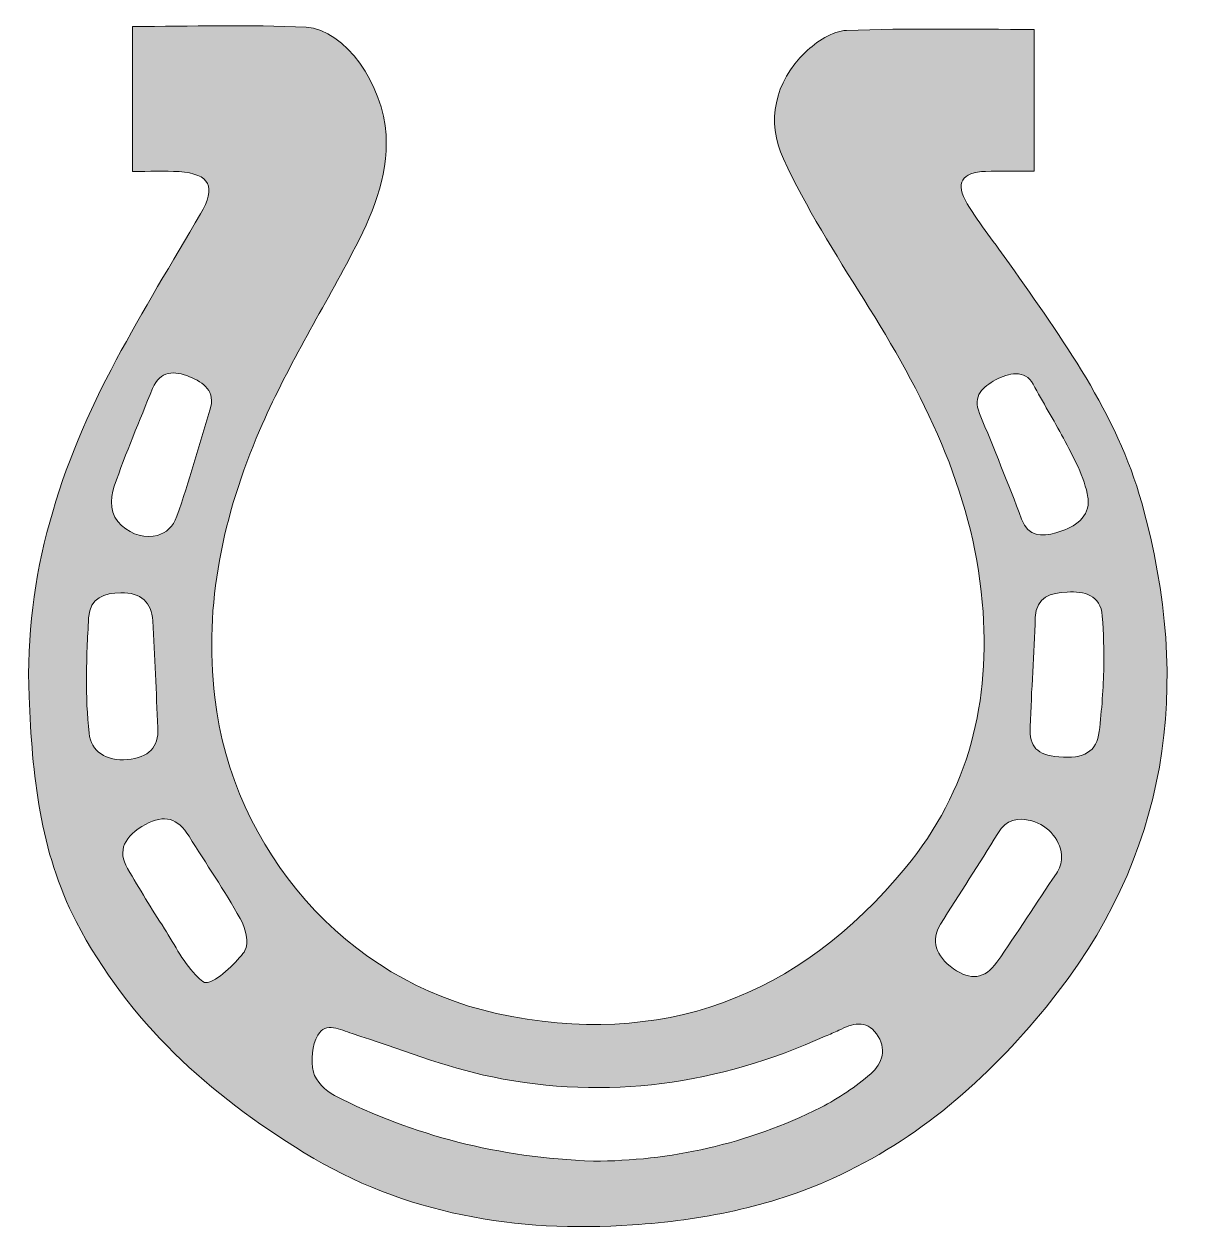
# Model space of a CAD drawing. Header units: inches. Extents: x 101 to 717, y -721 to -84.
import ezdxf

# ---------------------------------------------------------------- set-up
doc = ezdxf.new("R2010")
doc.units = ezdxf.units.IN
doc.header["$MEASUREMENT"] = 0
doc.layers.add('Layer 1', color=7, linetype='Continuous')

# ---------------------------------------------------------------- blocks, each defined once
blk = doc.blocks.new('block 2')
at = {"layer": 'Layer 1', "true_color": 0xffffff}
h = blk.add_hatch(color=7, dxfattribs=at)
h.dxf.hatch_style = 2
edge = h.paths.add_edge_path()
edge.add_spline(control_points=[(158.12, -161.92), (158.12, -136.52), (158.12, -111.52), (158.12, -85.55), (189.02, -85.55), (219.4, -84.33), (249.61, -85.97), (270.29, -87.09), (290.28, -116.5), (291.7, -142.67), (292.94, -165.54), (284.07, -185.39), (273.91, -204.85), (257.63, -236.01), (238.91, -266.09), (225.12, -298.29), (206.05, -342.84), (195.62, -389.48), (201.48, -438.98), (211.02, -519.59), (270.38, -588.18), (349.84, -605.41), (436.97, -624.31), (508.7, -597.22), (565.27, -528.86), (599.03, -488.06), (610.39, -440.95), (605.82, -388.81), (600.61, -329.35), (574.39, -278.54), (543.38, -229.25), (528.26, -205.22), (513.06, -180.97), (501.1, -155.33), (491.87, -135.54), (496.39, -114.87), (512.64, -99.13), (518.38, -93.57), (526.9, -87.91), (534.35, -87.62), (566.84, -86.37), (599.41, -87.08), (633.21, -87.08), (633.21, -98.67), (633.21, -111.14), (633.21, -123.61), (633.21, -135.78), (633.21, -147.94), (633.21, -161.84), (623.56, -161.84), (615.56, -161.67), (607.57, -161.88), (595.05, -162.23), (591.31, -168.11), (597.86, -178.9), (604.57, -189.93), (612.73, -200.08), (620.19, -210.66), (647.98, -250.06), (676.65, -289.39), (689.79, -336.44), (716.73, -432.9), (704.44, -522.69), (639.39, -602.13), (608.25, -640.16), (572.24, -671.94), (526.93, -692.4), (493.34, -707.57), (457.81, -714.43), (421.48, -716.89), (360.3, -721.04), (301.64, -711.39), (248.6, -678.84), (198.67, -648.2), (155.92, -610.06), (128.45, -557.01), (109.17, -519.79), (105.31, -479.56), (103.65, -438.56), (101.06, -374.65), (119.89, -316.49), (149.58, -261.2), (163.58, -235.13), (178.94, -209.79), (193.96, -184.28), (202.29, -170.15), (199.05, -163.11), (182.68, -162.01), (174.97, -161.5), (167.19, -161.92), (158.12, -161.92)], knot_values=[0, 0, 0, 0, 1, 1, 1, 2, 2, 2, 3, 3, 3, 4, 4, 4, 5, 5, 5, 6, 6, 6, 7, 7, 7, 8, 8, 8, 9, 9, 9, 10, 10, 10, 11, 11, 11, 12, 12, 12, 13, 13, 13, 14, 14, 14, 15, 15, 15, 16, 16, 16, 17, 17, 17, 18, 18, 18, 19, 19, 19, 20, 20, 20, 21, 21, 21, 22, 22, 22, 23, 23, 23, 24, 24, 24, 25, 25, 25, 26, 26, 26, 27, 27, 27, 28, 28, 28, 29, 29, 29, 30, 30, 30, 30], degree=3, periodic=1)
edge = h.paths.add_edge_path()
edge.add_spline(control_points=[(400.93, -683.26), (440.8, -683.26), (482.04, -674.47), (520.69, -655.01), (530.12, -650.27), (539.11, -644.12), (547.09, -637.21), (553.25, -631.89), (555.64, -623.78), (550.08, -616.22), (544.51, -608.65), (537.3, -610.7), (530.24, -614.35), (527.94, -615.54), (525.48, -616.38), (523.12, -617.45), (466.87, -642.84), (408.22, -651.32), (347.7, -638.94), (322.57, -633.8), (298.41, -623.87), (273.84, -616.04), (267.55, -614.04), (259.97, -609.72), (255.79, -616.87), (252.7, -622.15), (252.03, -630.24), (253.46, -636.33), (254.59, -641.14), (259.78, -646.35), (264.51, -648.73), (306.32, -669.8), (350.69, -681.45), (400.93, -683.26)], knot_values=[0, 0, 0, 0, 1, 1, 1, 2, 2, 2, 3, 3, 3, 4, 4, 4, 5, 5, 5, 6, 6, 6, 7, 7, 7, 8, 8, 8, 9, 9, 9, 10, 10, 10, 11, 11, 11, 11], degree=3, periodic=1)
edge = h.paths.add_edge_path()
edge.add_spline(control_points=[(199.35, -588.71), (205.42, -586.23), (215.31, -575.84), (217.39, -572.38), (219.7, -568.53), (217.61, -560.32), (214.92, -555.53), (206.59, -540.7), (196.96, -526.61), (187.95, -512.16), (181.92, -502.48), (174.88, -500.47), (165.04, -505.89), (153.75, -512.11), (150.04, -519.63), (155.54, -529.14), (161.74, -539.86), (168.26, -550.39), (174.93, -560.81), (180.54, -569.57), (185.26, -579.41), (192.72, -586.58), (193.75, -587.56), (194.81, -588.57), (196.13, -589.08), (196.96, -589.4), (198.07, -589.23), (199.35, -588.71)], knot_values=[0, 0, 0, 0, 1, 1, 1, 2, 2, 2, 3, 3, 3, 4, 4, 4, 5, 5, 5, 6, 6, 6, 7, 7, 7, 8, 8, 8, 9, 9, 9, 9], degree=3, periodic=1)
edge = h.paths.add_edge_path()
edge.add_spline(control_points=[(647.52, -523.58), (647.75, -514.99), (640.82, -506.41), (631.84, -504.05), (624.52, -502.13), (618.45, -503.04), (613.93, -510.62), (604.27, -526.79), (593.76, -542.45), (583.82, -558.46), (578.48, -567.07), (580.99, -575.04), (590.67, -581.95), (599.47, -588.24), (607.17, -587.46), (613.51, -578.44), (624.27, -563.11), (634.22, -547.23), (644.82, -531.8), (646.61, -529.2), (647.45, -526.39), (647.52, -523.58)], knot_values=[0, 0, 0, 0, 1, 1, 1, 2, 2, 2, 3, 3, 3, 4, 4, 4, 5, 5, 5, 6, 6, 6, 7, 7, 7, 7], degree=3, periodic=1)
edge = h.paths.add_edge_path()
edge.add_spline(control_points=[(669.81, -422.78), (669.97, -414), (669.73, -405.17), (669.03, -396.15), (668.15, -384.91), (659.51, -383.04), (650.53, -383.47), (642.11, -383.86), (634.2, -385.78), (633.74, -396.89), (632.95, -416.06), (631.77, -435.22), (631.02, -454.4), (630.59, -465.25), (634.55, -469.16), (646.12, -470.27), (659.35, -471.54), (666.19, -467.56), (667.41, -456.98), (668.75, -445.44), (669.61, -434.15), (669.81, -422.78)], knot_values=[0, 0, 0, 0, 1, 1, 1, 2, 2, 2, 3, 3, 3, 4, 4, 4, 5, 5, 5, 6, 6, 6, 7, 7, 7, 7], degree=3, periodic=1)
edge = h.paths.add_edge_path()
edge.add_spline(control_points=[(133.88, -428.64), (133.84, -438.36), (134.21, -448.08), (135.25, -457.89), (136.26, -467.39), (144.3, -472.75), (155.44, -471.73), (166.69, -470.69), (172.01, -465.22), (171.53, -455.02), (170.64, -436.21), (169.72, -417.39), (168.76, -398.58), (168.27, -389.02), (162.74, -383.66), (151.95, -383.84), (143.49, -383.98), (135.65, -386.2), (135.02, -397.15), (134.41, -407.73), (133.91, -418.19), (133.88, -428.64)], knot_values=[0, 0, 0, 0, 1, 1, 1, 2, 2, 2, 3, 3, 3, 4, 4, 4, 5, 5, 5, 6, 6, 6, 7, 7, 7, 7], degree=3, periodic=1)
edge = h.paths.add_edge_path()
edge.add_spline(control_points=[(661.65, -336.08), (661.65, -335.29), (661.59, -334.46), (661.45, -333.6), (659.82, -323.16), (653.48, -311.73), (648.57, -302.47), (643.5, -292.92), (637.59, -283.31), (632.61, -274.04), (628.3, -265.99), (619.56, -268.07), (612.84, -271.73), (606.25, -275.32), (600.48, -280.05), (604.38, -289.46), (612.01, -307.89), (619.46, -326.4), (626.54, -345.05), (630.13, -354.5), (637.11, -354.38), (644.63, -352.29), (652.94, -349.96), (661.63, -345.21), (661.65, -336.08)], knot_values=[0, 0, 0, 0, 1, 1, 1, 2, 2, 2, 3, 3, 3, 4, 4, 4, 5, 5, 5, 6, 6, 6, 7, 7, 7, 8, 8, 8, 8], degree=3, periodic=1)
edge = h.paths.add_edge_path()
edge.add_spline(control_points=[(171.34, -353.63), (175.77, -352.35), (179.53, -349.09), (181.51, -343.56), (188.07, -325.18), (193.13, -306.27), (198.94, -287.61), (202.08, -277.5), (195.6, -273.13), (188.18, -270.05), (180.42, -266.82), (172.61, -266.67), (168.73, -276.2), (161.77, -293.26), (154.63, -310.28), (148.52, -327.65), (145.95, -334.93), (146.27, -343.09), (152.37, -348.49), (157.95, -353.43), (165.26, -355.4), (171.34, -353.63)], knot_values=[0, 0, 0, 0, 1, 1, 1, 2, 2, 2, 3, 3, 3, 4, 4, 4, 5, 5, 5, 6, 6, 6, 7, 7, 7, 7], degree=3, periodic=1)
at = {"layer": 'Layer 1', "lineweight": 0}
for points, knots in [([(158.12, -161.92), (158.12, -136.52), (158.12, -111.52), (158.12, -85.55), (189.02, -85.55), (219.4, -84.33), (249.61, -85.97), (270.29, -87.09), (290.28, -116.5), (291.7, -142.67), (292.94, -165.54), (284.07, -185.39), (273.91, -204.85), (257.63, -236.01), (238.91, -266.09), (225.12, -298.29), (206.05, -342.84), (195.62, -389.48), (201.48, -438.98), (211.02, -519.59), (270.38, -588.18), (349.84, -605.41), (436.97, -624.31), (508.7, -597.22), (565.27, -528.86), (599.03, -488.06), (610.39, -440.95), (605.82, -388.81), (600.61, -329.35), (574.39, -278.54), (543.38, -229.25), (528.26, -205.22), (513.06, -180.97), (501.1, -155.33), (491.87, -135.54), (496.39, -114.87), (512.64, -99.13), (518.38, -93.57), (526.9, -87.91), (534.35, -87.62), (566.84, -86.37), (599.41, -87.08), (633.21, -87.08), (633.21, -98.67), (633.21, -111.14), (633.21, -123.61), (633.21, -135.78), (633.21, -147.94), (633.21, -161.84), (623.56, -161.84), (615.56, -161.67), (607.57, -161.88), (595.05, -162.23), (591.31, -168.11), (597.86, -178.9), (604.57, -189.93), (612.73, -200.08), (620.19, -210.66), (647.98, -250.06), (676.65, -289.39), (689.79, -336.44), (716.73, -432.9), (704.44, -522.69), (639.39, -602.13), (608.25, -640.16), (572.24, -671.94), (526.93, -692.4), (493.34, -707.57), (457.81, -714.43), (421.48, -716.89), (360.3, -721.04), (301.64, -711.39), (248.6, -678.84), (198.67, -648.2), (155.92, -610.06), (128.45, -557.01), (109.17, -519.79), (105.31, -479.56), (103.65, -438.56), (101.06, -374.65), (119.89, -316.49), (149.58, -261.2), (163.58, -235.13), (178.94, -209.79), (193.96, -184.28), (202.29, -170.15), (199.05, -163.11), (182.68, -162.01), (174.97, -161.5), (167.19, -161.92), (158.12, -161.92)], [0, 0, 0, 0, 1, 1, 1, 2, 2, 2, 3, 3, 3, 4, 4, 4, 5, 5, 5, 6, 6, 6, 7, 7, 7, 8, 8, 8, 9, 9, 9, 10, 10, 10, 11, 11, 11, 12, 12, 12, 13, 13, 13, 14, 14, 14, 15, 15, 15, 16, 16, 16, 17, 17, 17, 18, 18, 18, 19, 19, 19, 20, 20, 20, 21, 21, 21, 22, 22, 22, 23, 23, 23, 24, 24, 24, 25, 25, 25, 26, 26, 26, 27, 27, 27, 28, 28, 28, 29, 29, 29, 30, 30, 30, 30]), ([(171.34, -353.63), (175.77, -352.35), (179.53, -349.09), (181.51, -343.56), (188.07, -325.18), (193.13, -306.27), (198.94, -287.61), (202.08, -277.5), (195.6, -273.13), (188.18, -270.05), (180.42, -266.82), (172.61, -266.67), (168.73, -276.2), (161.77, -293.26), (154.63, -310.28), (148.52, -327.65), (145.95, -334.93), (146.27, -343.09), (152.37, -348.49), (157.95, -353.43), (165.26, -355.4), (171.34, -353.63)], [0, 0, 0, 0, 1, 1, 1, 2, 2, 2, 3, 3, 3, 4, 4, 4, 5, 5, 5, 6, 6, 6, 7, 7, 7, 7]), ([(661.65, -336.08), (661.65, -335.29), (661.59, -334.46), (661.45, -333.6), (659.82, -323.16), (653.48, -311.73), (648.57, -302.47), (643.5, -292.92), (637.59, -283.31), (632.61, -274.04), (628.3, -265.99), (619.56, -268.07), (612.84, -271.73), (606.25, -275.32), (600.48, -280.05), (604.38, -289.46), (612.01, -307.89), (619.46, -326.4), (626.54, -345.05), (630.13, -354.5), (637.11, -354.38), (644.63, -352.29), (652.94, -349.96), (661.63, -345.21), (661.65, -336.08)], [0, 0, 0, 0, 1, 1, 1, 2, 2, 2, 3, 3, 3, 4, 4, 4, 5, 5, 5, 6, 6, 6, 7, 7, 7, 8, 8, 8, 8]), ([(133.88, -428.64), (133.84, -438.36), (134.21, -448.08), (135.25, -457.89), (136.26, -467.39), (144.3, -472.75), (155.44, -471.73), (166.69, -470.69), (172.01, -465.22), (171.53, -455.02), (170.64, -436.21), (169.72, -417.39), (168.76, -398.58), (168.27, -389.02), (162.74, -383.66), (151.95, -383.84), (143.49, -383.98), (135.65, -386.2), (135.02, -397.15), (134.41, -407.73), (133.91, -418.19), (133.88, -428.64)], [0, 0, 0, 0, 1, 1, 1, 2, 2, 2, 3, 3, 3, 4, 4, 4, 5, 5, 5, 6, 6, 6, 7, 7, 7, 7]), ([(669.81, -422.78), (669.97, -414), (669.73, -405.17), (669.03, -396.15), (668.15, -384.91), (659.51, -383.04), (650.53, -383.47), (642.11, -383.86), (634.2, -385.78), (633.74, -396.89), (632.95, -416.06), (631.77, -435.22), (631.02, -454.4), (630.59, -465.25), (634.55, -469.16), (646.12, -470.27), (659.35, -471.54), (666.19, -467.56), (667.41, -456.98), (668.75, -445.44), (669.61, -434.15), (669.81, -422.78)], [0, 0, 0, 0, 1, 1, 1, 2, 2, 2, 3, 3, 3, 4, 4, 4, 5, 5, 5, 6, 6, 6, 7, 7, 7, 7]), ([(199.35, -588.71), (205.42, -586.23), (215.31, -575.84), (217.39, -572.38), (219.7, -568.53), (217.61, -560.32), (214.92, -555.53), (206.59, -540.7), (196.96, -526.61), (187.95, -512.16), (181.92, -502.48), (174.88, -500.47), (165.04, -505.89), (153.75, -512.11), (150.04, -519.63), (155.54, -529.14), (161.74, -539.86), (168.26, -550.39), (174.93, -560.81), (180.54, -569.57), (185.26, -579.41), (192.72, -586.58), (193.75, -587.56), (194.81, -588.57), (196.13, -589.08), (196.96, -589.4), (198.07, -589.23), (199.35, -588.71)], [0, 0, 0, 0, 1, 1, 1, 2, 2, 2, 3, 3, 3, 4, 4, 4, 5, 5, 5, 6, 6, 6, 7, 7, 7, 8, 8, 8, 9, 9, 9, 9]), ([(647.52, -523.58), (647.75, -514.99), (640.82, -506.41), (631.84, -504.05), (624.52, -502.13), (618.45, -503.04), (613.93, -510.62), (604.27, -526.79), (593.76, -542.45), (583.82, -558.46), (578.48, -567.07), (580.99, -575.04), (590.67, -581.95), (599.47, -588.24), (607.17, -587.46), (613.51, -578.44), (624.27, -563.11), (634.22, -547.23), (644.82, -531.8), (646.61, -529.2), (647.45, -526.39), (647.52, -523.58)], [0, 0, 0, 0, 1, 1, 1, 2, 2, 2, 3, 3, 3, 4, 4, 4, 5, 5, 5, 6, 6, 6, 7, 7, 7, 7]), ([(400.93, -683.26), (440.8, -683.26), (482.04, -674.47), (520.69, -655.01), (530.12, -650.27), (539.11, -644.12), (547.09, -637.21), (553.25, -631.89), (555.64, -623.78), (550.08, -616.22), (544.51, -608.65), (537.3, -610.7), (530.24, -614.35), (527.94, -615.54), (525.48, -616.38), (523.12, -617.45), (466.87, -642.84), (408.22, -651.32), (347.7, -638.94), (322.57, -633.8), (298.41, -623.87), (273.84, -616.04), (267.55, -614.04), (259.97, -609.72), (255.79, -616.87), (252.7, -622.15), (252.03, -630.24), (253.46, -636.33), (254.59, -641.14), (259.78, -646.35), (264.51, -648.73), (306.32, -669.8), (350.69, -681.45), (400.93, -683.26)], [0, 0, 0, 0, 1, 1, 1, 2, 2, 2, 3, 3, 3, 4, 4, 4, 5, 5, 5, 6, 6, 6, 7, 7, 7, 8, 8, 8, 9, 9, 9, 10, 10, 10, 11, 11, 11, 11])]:
    blk.add_open_spline(points, degree=3, knots=knots, dxfattribs=at)

msp = doc.modelspace()

# ---------------------------------------------------------------- block references
at = {"layer": 'Layer 1'}
msp.add_blockref('block 2', (0, 0), dxfattribs=at)

doc.saveas('drawing.dxf')
